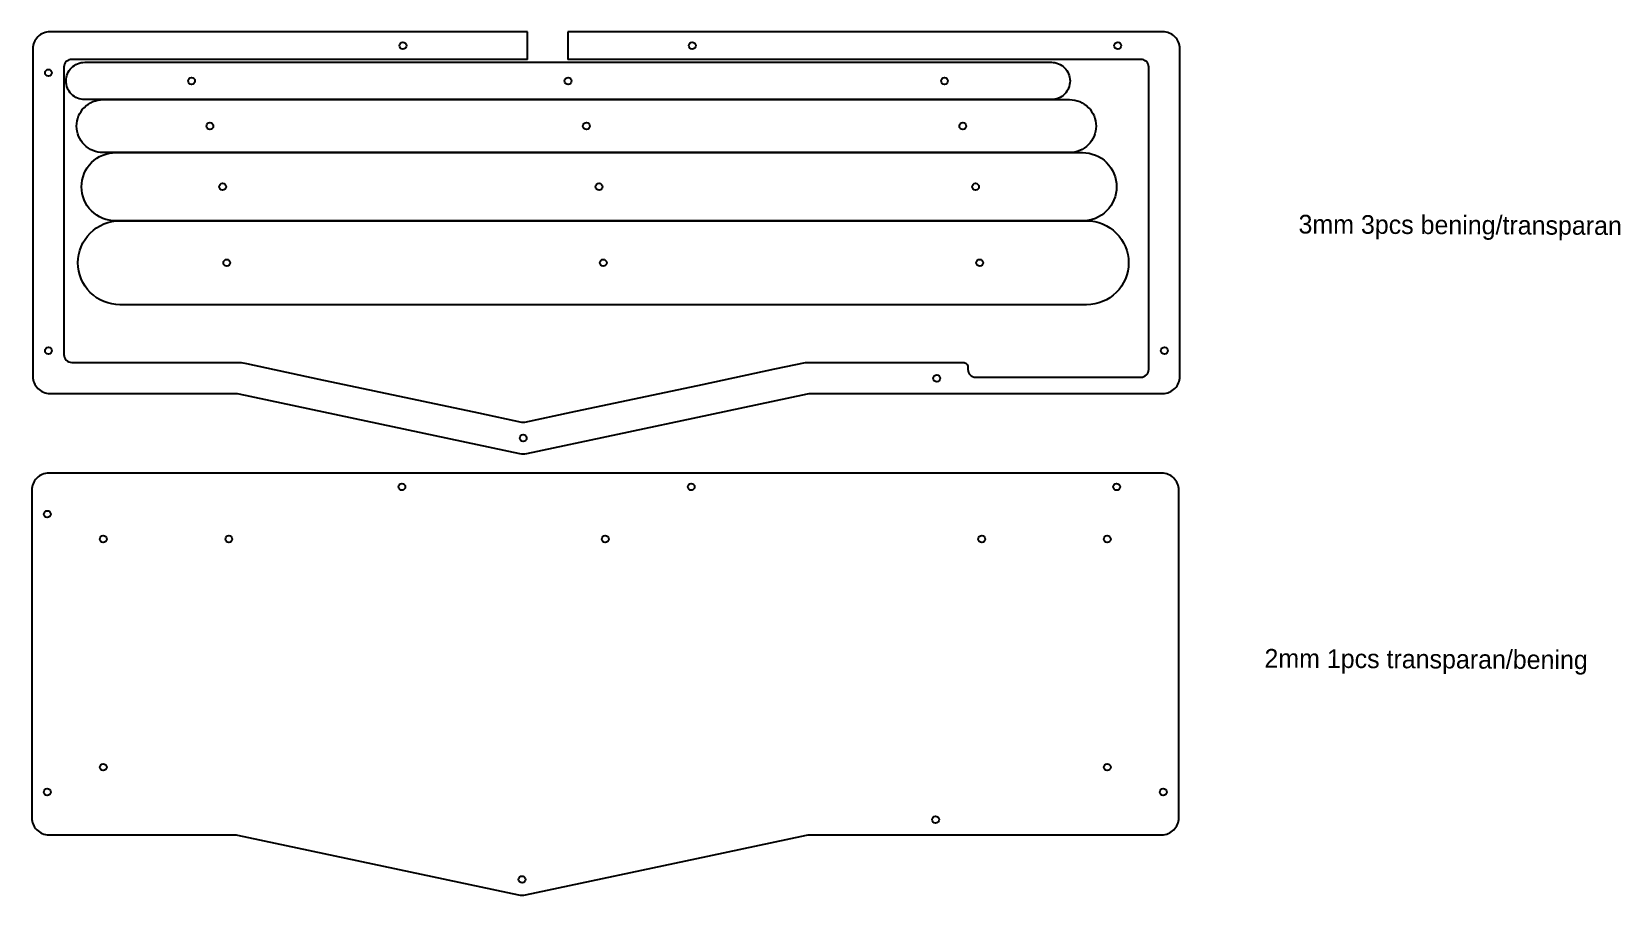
# Model space of a CAD drawing. Extents: x -1 to 521, y -314 to 711.
# Drawn here: x 10 to 521, y 433 to 711 of the extents above; entities that cross this region are included whole.
import ezdxf

# ---------------------------------------------------------------- set-up
doc = ezdxf.new("R2010")
doc.units = 0
doc.layers.get('0').update_dxf_attribs({"linetype": 'CONTINUOUS'})

msp = doc.modelspace()

# ---------------------------------------------------------------- linework, layer by layer
for p, q in [((169.75, 702.06), (169.75, 710.93)), ((182.75, 710.93), (182.75, 702.06))]:
    msp.add_line(p, q)
at = {"linetype": 'CONTINUOUS'}
for points in [[(169.75, 710.93), (88.37, 710.93), (16.3, 710.93, 0.414214), (10.8, 705.43), (10.8, 600.18, 0.414214), (16.3, 594.68), (76.02, 594.68, -0.052407), (76.96, 594.58), (167.24, 575.39, 0.105097), (169.53, 575.39), (228.11, 587.84)], [(228.11, 587.84), (228.11, 587.84), (259.82, 594.58, -0.052408), (260.75, 594.68), (373.96, 594.68, 0.414214), (379.46, 600.18), (379.46, 705.43, 0.414214), (373.96, 710.93), (335.62, 710.93), (248.54, 710.93), (182.75, 710.93)], [(227.75, 446), (227.75, 446), (259.47, 452.74, -0.052408), (260.4, 452.84), (373.61, 452.84, 0.414214), (379.11, 458.34), (379.11, 563.59, 0.414214), (373.61, 569.09), (335.27, 569.09), (248.19, 569.09), (88.01, 569.09), (15.94, 569.09, 0.414214), (10.44, 563.59), (10.44, 458.34, 0.414214), (15.94, 452.84), (75.67, 452.84, -0.052407), (76.6, 452.74), (166.89, 433.55, 0.105097), (169.17, 433.55), (227.75, 446)]]:
    msp.add_lwpolyline(points, format="xyb", dxfattribs=at)
at = {"color": 0}
msp.add_lwpolyline([(169.75, 702.06), (23.3, 702.06, 0.414214), (20.8, 699.56), (20.8, 643.28), (20.8, 607.18, 0.414214), (23.3, 604.68), (68.93, 604.68), (77.39, 604.68, -0.052409), (77.7, 604.64), (79.46, 604.27), (102.75, 599.32), (154, 588.43, 0.000012), (154, 588.43), (167.87, 585.48, 0.105085), (168.91, 585.48), (183.85, 588.65), (226.03, 597.62), (249.32, 602.57), (259.08, 604.64, -0.052408), (259.39, 604.68), (307.05, 604.68), (309.81, 604.68, -0.414214), (311.31, 603.18), (311.31, 602.41, 0.414214), (313.81, 599.91), (366.96, 599.91, 0.414214), (369.46, 602.41), (369.46, 699.56, 0.414214), (366.96, 702.06), (278.48, 702.06), (182.75, 702.06)], format="xyb", dxfattribs=at)
for points in [[(27.47, 701.12), (338.14, 701.12, -0.414214), (344.14, 695.12), (344.14, 695.12, -0.414214), (338.14, 689.12), (27.47, 689.12, -0.414214), (21.47, 695.12), (21.47, 695.12, -0.414214)], [(33.36, 689.12), (344.02, 689.12, -0.414214), (352.52, 680.62), (352.52, 680.62, -0.414214), (344.02, 672.12), (33.36, 672.12, -0.414214), (24.86, 680.62), (24.86, 680.62, -0.414214)], [(37.44, 672.12), (348.11, 672.12, -0.414214), (359.11, 661.12), (359.11, 661.12, -0.414214), (348.11, 650.12), (37.44, 650.12, -0.414214), (26.44, 661.12), (26.44, 661.12, -0.414214)], [(38.79, 650.19), (349.46, 650.19, -0.414214), (362.96, 636.69), (362.96, 636.69, -0.414214), (349.46, 623.19), (38.79, 623.19, -0.414214), (25.29, 636.69), (25.29, 636.69, -0.414214)]]:
    msp.add_lwpolyline(points, format="xyb", close=True)
at = {"linetype": 'CONTINUOUS'}
for centre in [(129.75, 706.49), (222.75, 706.49), (359.46, 706.49), (15.8, 697.74), (15.8, 608.43), (374.46, 608.43), (301.31, 599.56), (168.39, 580.35), (129.4, 564.66), (222.4, 564.66), (359.11, 564.66), (15.44, 555.91), (356.11, 547.91), (356.11, 474.59), (15.44, 466.59), (374.11, 466.59), (300.96, 457.72), (168.03, 438.51)]:
    msp.add_circle(centre, 1.1, dxfattribs=at)
for centre in [(61.8, 695.12), (182.8, 695.12), (303.8, 695.12), (67.69, 680.62), (188.69, 680.62), (309.69, 680.62), (71.78, 661.12), (192.77, 661.12), (313.77, 661.12), (73.12, 636.69), (194.12, 636.69), (315.12, 636.69), (33.44, 547.91), (73.78, 547.91), (194.78, 547.91), (315.77, 547.91), (33.44, 474.59)]:
    msp.add_circle(centre, 1.1)

# ---------------------------------------------------------------- texts
for s, p in [('3mm 3pcs bening/transparan', (417.58, 646.11)), ('2mm 1pcs transparan/bening', (406.63, 506.58))]:
    msp.add_text(s, height=6, rotation=359.7324).set_placement(p)

doc.saveas('drawing.dxf')
